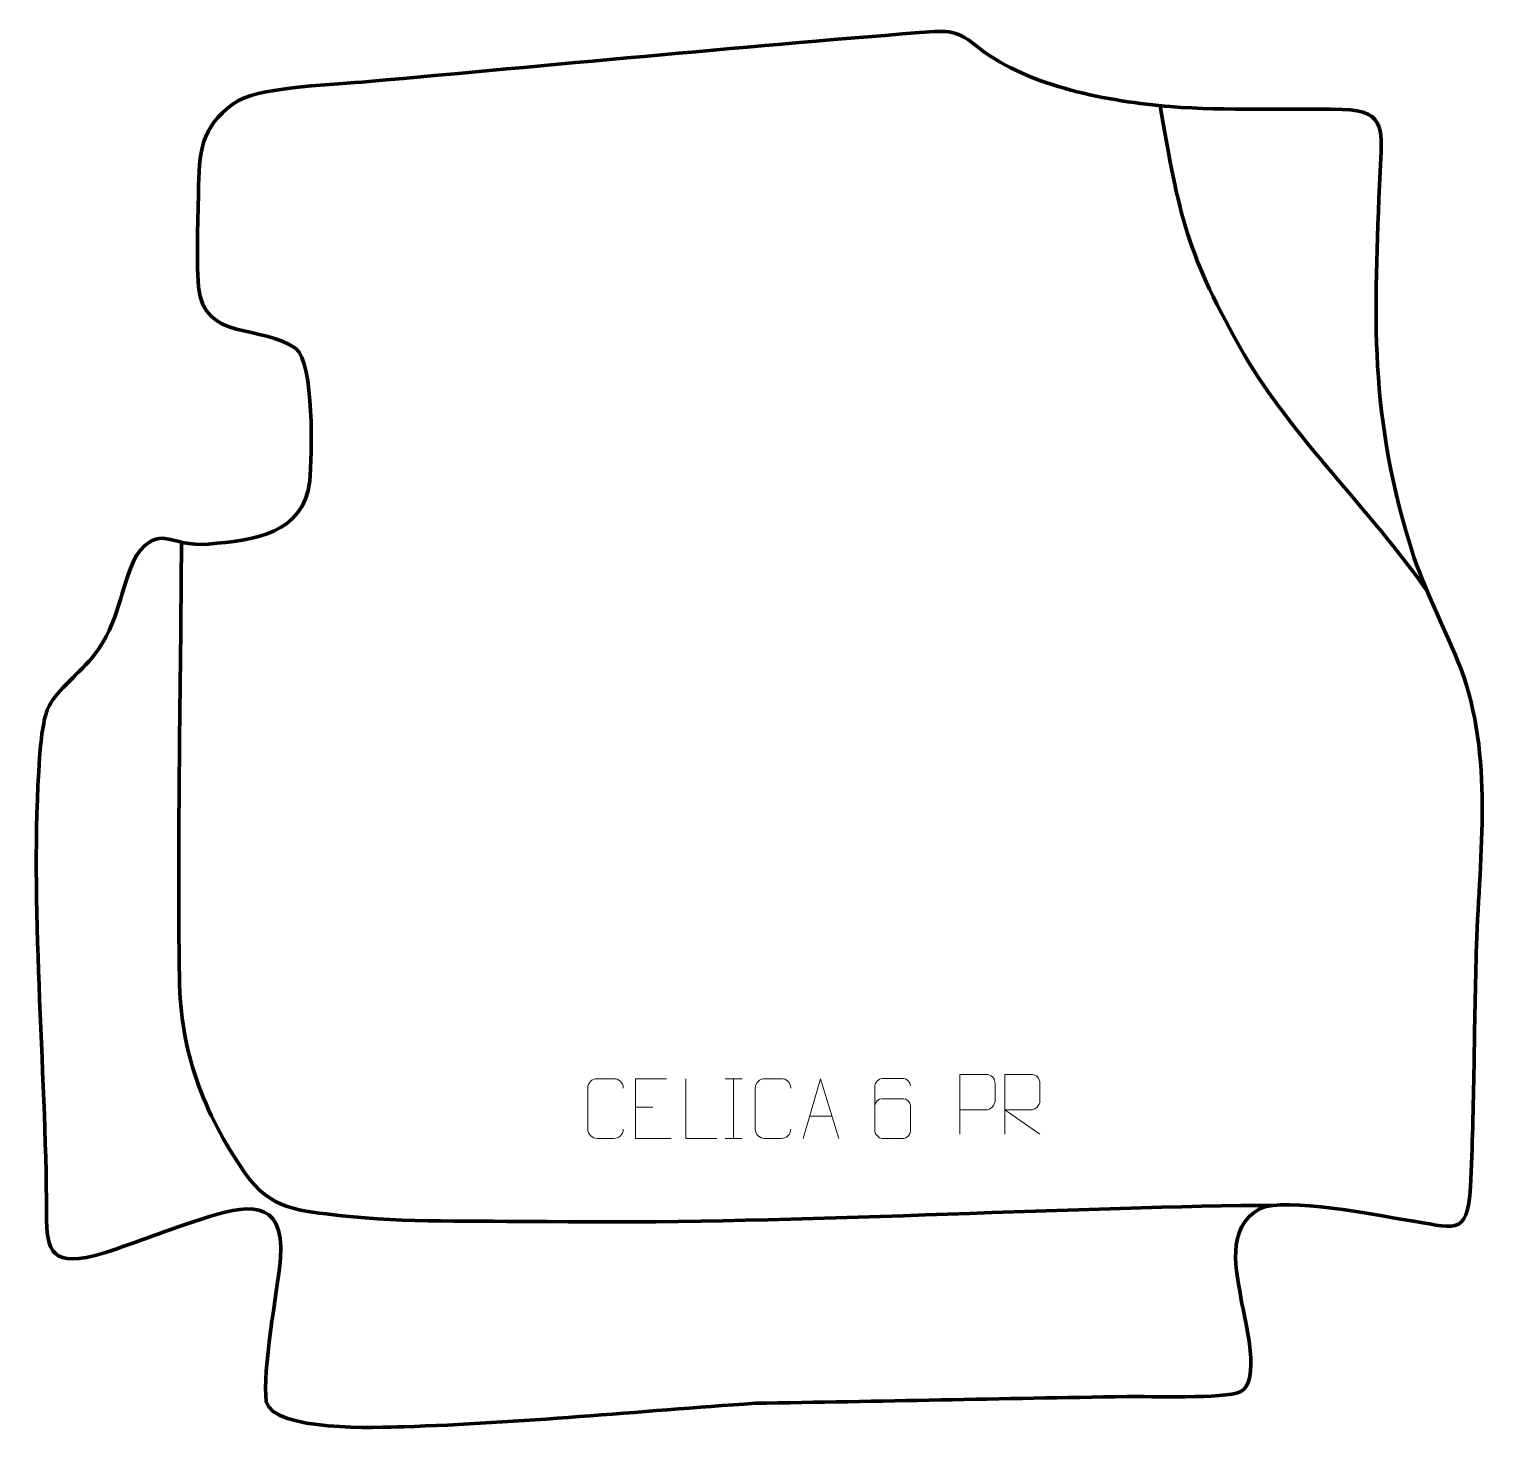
# Model space of a CAD drawing. Header units: millimetres. Extents: x 988 to 1600, y 72 to 657.
import ezdxf

# ---------------------------------------------------------------- set-up
doc = ezdxf.new("R2010")
doc.units = ezdxf.units.MM
doc.header["$MEASUREMENT"] = 0
doc.layers.add('layer 2', color=7, linetype='Continuous')
doc.layers.add('layer 3', color=7, linetype='Continuous')

msp = doc.modelspace()

# ---------------------------------------------------------------- linework, layer by layer
at = {"layer": 'layer 2', "color": 142, "lineweight": 158}
for points, knots in [([(1572.0654, 422.4815), (1548.7539, 455.8773), (1514.5744, 488.3754), (1495.616, 521.2877), (1495.616, 521.2877), (1471.4722, 563.2024), (1468.0858, 579.9506), (1460.4146, 625.4498)], [0, 0, 0, 0, 0.33333333, 0.33333333, 0.33333333, 0.33333333, 1, 1, 1, 1]), ([(1051.3362, 443.121), (1051.0165, 382.5219), (1049.6215, 321.5757), (1050.4492, 261.0172), (1050.4492, 261.0172), (1050.8679, 230.3844), (1060.4267, 204.9302), (1077.7222, 179.8436), (1077.7222, 179.8436), (1088.6475, 163.9968), (1100.5977, 163.8181), (1118.3228, 161.7808), (1118.3228, 161.7808), (1144.0886, 158.8194), (1174.171, 159.6761), (1204.1497, 159.2926), (1204.1497, 159.2926), (1299.6695, 158.0707), (1408.6694, 164.8416), (1494.0596, 165.9671), (1494.0596, 165.9671), (1498.3687, 166.0239), (1502.6786, 166.0183), (1506.9881, 166.0193)], [0, 0, 0, 0, 0.14285714, 0.14285714, 0.14285714, 0.14285714, 0.28571429, 0.28571429, 0.28571429, 0.28571429, 0.42857143, 0.42857143, 0.42857143, 0.42857143, 0.57142857, 0.57142857, 0.57142857, 0.57142857, 0.71428571, 0.71428571, 0.71428571, 0.71428571, 1, 1, 1, 1])]:
    msp.add_open_spline(points, degree=3, knots=knots, dxfattribs=at)
at = {"layer": 'layer 2', "color": 250, "lineweight": 9}
for points, knots in [([(1376.6956, 195.8451), (1376.6956, 195.8451), (1376.6956, 220.7987), (1376.6956, 220.7987), (1376.6956, 220.7987), (1380.2906, 220.7987), (1383.8859, 220.7987), (1387.4813, 220.7987), (1387.4813, 220.7987), (1389.8065, 220.7608), (1391.3639, 219.2707), (1391.3597, 216.9046), (1391.3597, 216.9046), (1391.3593, 214.8689), (1391.3593, 211.8096), (1391.3597, 209.7736), (1391.3597, 209.7736), (1391.3532, 207.8982), (1389.541, 205.9563), (1387.5314, 205.9372), (1387.5314, 205.9372), (1387.5314, 205.9372), (1376.6956, 205.9372), (1376.6956, 205.9372)], [0, 0, 0, 0, 0.14285714, 0.14285714, 0.14285714, 0.14285714, 0.28571429, 0.28571429, 0.28571429, 0.28571429, 0.42857143, 0.42857143, 0.42857143, 0.42857143, 0.57142857, 0.57142857, 0.57142857, 0.57142857, 0.71428571, 0.71428571, 0.71428571, 0.71428571, 1, 1, 1, 1]), ([(1395.4483, 195.849), (1395.4483, 195.849), (1395.4483, 220.8025), (1395.4483, 220.8025), (1395.4483, 220.8025), (1399.0431, 220.8025), (1402.6386, 220.8025), (1406.2338, 220.8025), (1406.2338, 220.8025), (1408.5591, 220.7648), (1410.1164, 219.2748), (1410.1123, 216.9084), (1410.1123, 216.9084), (1410.1119, 214.8729), (1410.1119, 211.8135), (1410.1123, 209.7775), (1410.1123, 209.7775), (1410.1058, 207.902), (1408.2935, 205.9602), (1406.284, 205.9411), (1406.284, 205.9411), (1406.284, 205.9411), (1395.4483, 205.9411), (1395.4483, 205.9411), (1395.4483, 205.9411), (1395.4483, 205.9411), (1410.103, 195.849), (1410.103, 195.849)], [0, 0, 0, 0, 0.125, 0.125, 0.125, 0.125, 0.25, 0.25, 0.25, 0.25, 0.375, 0.375, 0.375, 0.375, 0.5, 0.5, 0.5, 0.5, 0.625, 0.625, 0.625, 0.625, 0.75, 0.75, 0.75, 0.75, 1, 1, 1, 1]), ([(1235.9949, 197.8576), (1235.8551, 195.5342), (1234.1779, 194.0546), (1232.0302, 194.0438), (1232.0302, 194.0438), (1229.6983, 194.0442), (1227.3664, 194.0442), (1225.0349, 194.0438), (1225.0349, 194.0438), (1223.1099, 193.9384), (1221.1378, 195.8229), (1221.149, 197.8402), (1221.149, 197.8402), (1221.1494, 203.6103), (1221.1494, 209.38), (1221.149, 215.1493), (1221.149, 215.1493), (1221.1532, 217.2874), (1222.8999, 219.0066), (1225.0523, 218.9931), (1225.0523, 218.9931), (1227.378, 218.9931), (1229.7041, 218.9931), (1232.0302, 218.9931), (1232.0302, 218.9931), (1233.9768, 219.0286), (1235.9682, 217.5371), (1235.9949, 215.0995)], [0, 0, 0, 0, 0.125, 0.125, 0.125, 0.125, 0.25, 0.25, 0.25, 0.25, 0.375, 0.375, 0.375, 0.375, 0.5, 0.5, 0.5, 0.5, 0.625, 0.625, 0.625, 0.625, 0.75, 0.75, 0.75, 0.75, 1, 1, 1, 1]), ([(1254.0129, 218.9934), (1254.0129, 218.9934), (1241.139, 218.9934), (1241.139, 218.9934), (1241.139, 218.9934), (1241.139, 218.9934), (1241.139, 194.0398), (1241.139, 194.0398), (1241.139, 194.0398), (1241.139, 194.0398), (1256.0048, 194.0398), (1256.0048, 194.0398)], [0, 0, 0, 0, 0.25, 0.25, 0.25, 0.25, 0.5, 0.5, 0.5, 0.5, 1, 1, 1, 1]), ([(1275.0464, 194.0398), (1275.0464, 194.0398), (1262.0973, 194.0398), (1262.0973, 194.0398), (1262.0973, 194.0398), (1262.0973, 194.0398), (1262.0973, 218.9934), (1262.0973, 218.9934)], [0, 0, 0, 0, 0.33333333, 0.33333333, 0.33333333, 0.33333333, 1, 1, 1, 1]), ([(1305.9949, 197.8576), (1305.8551, 195.5342), (1304.1779, 194.0546), (1302.0302, 194.0438), (1302.0302, 194.0438), (1299.6983, 194.0442), (1297.3664, 194.0442), (1295.0349, 194.0438), (1295.0349, 194.0438), (1293.1099, 193.9384), (1291.1378, 195.8229), (1291.149, 197.8402), (1291.149, 197.8402), (1291.1494, 203.6103), (1291.1494, 209.38), (1291.149, 215.1493), (1291.149, 215.1493), (1291.1532, 217.2874), (1292.8999, 219.0066), (1295.0523, 218.9931), (1295.0523, 218.9931), (1297.378, 218.9931), (1299.7041, 218.9931), (1302.0302, 218.9931), (1302.0302, 218.9931), (1303.9768, 219.0286), (1305.9682, 217.5371), (1305.9949, 215.0995)], [0, 0, 0, 0, 0.125, 0.125, 0.125, 0.125, 0.25, 0.25, 0.25, 0.25, 0.375, 0.375, 0.375, 0.375, 0.5, 0.5, 0.5, 0.5, 0.625, 0.625, 0.625, 0.625, 0.75, 0.75, 0.75, 0.75, 1, 1, 1, 1]), ([(1311.1014, 194.0399), (1311.1014, 194.0399), (1318.4724, 218.9934), (1318.4724, 218.9934), (1318.4724, 218.9934), (1318.4724, 218.9934), (1326.0423, 194.0399), (1326.0423, 194.0399)], [0, 0, 0, 0, 0.33333333, 0.33333333, 0.33333333, 0.33333333, 1, 1, 1, 1]), ([(1356.0018, 216.0573), (1355.9777, 217.3968), (1354.6215, 219.05), (1353.0496, 219.0157), (1353.0496, 219.0157), (1350.0648, 219.0154), (1347.0796, 219.0154), (1344.0942, 219.0157), (1344.0942, 219.0157), (1342.8751, 219.0306), (1341.1469, 217.593), (1341.1419, 216.0573), (1341.1419, 216.0573), (1341.1422, 209.6968), (1341.1422, 203.336), (1341.1419, 196.9753), (1341.1419, 196.9753), (1341.1466, 195.8124), (1342.8751, 194.0413), (1344.0942, 194.0169), (1344.0942, 194.0169), (1347.0796, 194.0172), (1350.0648, 194.0172), (1353.0496, 194.0169), (1353.0496, 194.0169), (1354.3277, 194.0607), (1355.9974, 195.6752), (1356.0018, 196.9753), (1356.0018, 196.9753), (1356.0018, 200.5586), (1356.0018, 204.1417), (1356.0018, 207.7244), (1356.0018, 207.7244), (1355.9633, 209.2026), (1354.3806, 210.6355), (1353.0496, 210.6335), (1353.0496, 210.6335), (1350.0648, 210.6338), (1347.0796, 210.6338), (1344.0942, 210.6335), (1344.0942, 210.6335), (1342.7647, 210.6385), (1341.1217, 209.1312), (1341.1634, 207.7027)], [0, 0, 0, 0, 0.08333333, 0.08333333, 0.08333333, 0.08333333, 0.16666667, 0.16666667, 0.16666667, 0.16666667, 0.25, 0.25, 0.25, 0.25, 0.33333333, 0.33333333, 0.33333333, 0.33333333, 0.41666667, 0.41666667, 0.41666667, 0.41666667, 0.5, 0.5, 0.5, 0.5, 0.58333333, 0.58333333, 0.58333333, 0.58333333, 0.66666667, 0.66666667, 0.66666667, 0.66666667, 0.75, 0.75, 0.75, 0.75, 0.83333333, 0.83333333, 0.83333333, 0.83333333, 1, 1, 1, 1])]:
    msp.add_open_spline(points, degree=3, knots=knots, dxfattribs=at)
for points in [[(1278.5132, 218.9934), (1278.5132, 218.9934), (1285.6813, 218.9934), (1285.6813, 218.9934)], [(1282.0972, 218.9934), (1282.0972, 218.9934), (1282.0972, 194.0399), (1282.0972, 194.0399)], [(1241.139, 207.1137), (1241.139, 207.1137), (1248.3071, 207.1137), (1248.3071, 207.1137)], [(1313.824, 203.2893), (1313.824, 203.2893), (1323.3197, 203.2893), (1323.3197, 203.2893)], [(1278.5132, 194.0399), (1278.5132, 194.0399), (1285.6813, 194.0399), (1285.6813, 194.0399)]]:
    msp.add_open_spline(points, degree=3, dxfattribs=at)
at = {"layer": 'layer 3', "color": 242, "lineweight": 158}
msp.add_open_spline([(1291.0363, 83.3992), (1242.4452, 80.1143), (1192.7594, 75.1249), (1144.2079, 73.6043), (1144.2079, 73.6043), (1133.3953, 73.2621), (1090.0492, 71.5417), (1086.7535, 84.0625), (1086.7535, 84.0625), (1085.1267, 97.5693), (1091.2395, 128.7462), (1092.7263, 144.0529), (1092.7263, 144.0529), (1094.5538, 169.765), (1077.8546, 166.2759), (1059.6591, 160.3842), (1059.6591, 160.3842), (1046.0315, 155.9205), (1032.7116, 150.7524), (1019.2215, 146.2707), (1019.2215, 146.2707), (996.6628, 139.4726), (995.0024, 146.6843), (994.9544, 162.5453), (994.9544, 162.5453), (994.7661, 224.667), (987.7388, 291.5118), (992.0601, 353.0544), (992.0601, 353.0544), (992.7266, 362.5459), (993.9182, 370.6668), (996.0091, 374.7405), (996.0091, 374.7405), (999.1353, 380.8309), (1009.6479, 389.4102), (1014.7338, 395.711), (1014.7338, 395.711), (1025.8489, 410.0871), (1025.1688, 423.1505), (1032.4179, 437.4019), (1032.4179, 437.4019), (1042.479, 451.3334), (1046.1742, 440.8856), (1062.6465, 442.3047), (1062.6465, 442.3047), (1081.1746, 444.0192), (1102.3803, 446.2108), (1105.0321, 468.7576), (1105.0321, 468.7576), (1105.85, 479.1504), (1106.9287, 517.7058), (1099.114, 523.99), (1099.114, 523.99), (1084.8448, 534.3369), (1060.6968, 526.8372), (1058.4422, 549.7031), (1058.4422, 549.7031), (1057.403, 562.9776), (1058.3957, 578.5455), (1058.5124, 592.1357), (1058.5124, 592.1357), (1058.6538, 608.5958), (1060.8073, 618.4641), (1075.4035, 627.7685), (1075.4035, 627.7685), (1086.7192, 633.43), (1115.7508, 634.3127), (1129.6994, 635.5635), (1129.6994, 635.5635), (1206.3137, 642.4321), (1283.1354, 649.8747), (1359.789, 655.9852), (1359.789, 655.9852), (1372.2812, 656.9769), (1375.2606, 657.3531), (1385.1202, 649.1807), (1385.1202, 649.1807), (1406.0231, 633.221), (1438.749, 627.2862), (1464.5447, 625.0675), (1464.5447, 625.0675), (1488.8925, 623.214), (1512.2002, 624.4156), (1536.3966, 623.9031), (1536.3966, 623.9031), (1555.692, 623.4944), (1552.9011, 613.7214), (1552.2726, 597.9435), (1552.2726, 597.9435), (1549.7859, 536.5592), (1547.2359, 496.5274), (1566.5823, 436.385), (1566.5823, 436.385), (1572.4129, 420.0738), (1579.8368, 406.0094), (1585.9777, 390.3093), (1585.9777, 390.3093), (1599.7581, 353.4158), (1593.9124, 313.3955), (1592.5754, 274.819), (1592.5754, 274.819), (1591.4851, 241.3782), (1591.7293, 207.248), (1590.0648, 173.973), (1590.0648, 173.973), (1588.9694, 152.0765), (1582.637, 157.1955), (1563.6556, 159.9059), (1563.6556, 159.9059), (1550.3971, 161.961), (1513.1777, 169.654), (1502.1509, 164.8079), (1502.1509, 164.8079), (1487.3174, 156.414), (1492.2851, 138.9625), (1494.5194, 124.9747), (1494.5194, 124.9747), (1495.9624, 117.4143), (1502.6073, 92.2625), (1493.8182, 88.198), (1493.8182, 88.198), (1487.4026, 85.2312), (1455.571, 86.3186), (1446.3849, 86.2186), (1446.3849, 86.2186), (1394.6007, 85.3459), (1342.8205, 84.2692), (1291.0363, 83.3992)], degree=3, knots=[0, 0, 0, 0, 0.03030303, 0.03030303, 0.03030303, 0.03030303, 0.06060606, 0.06060606, 0.06060606, 0.06060606, 0.09090909, 0.09090909, 0.09090909, 0.09090909, 0.12121212, 0.12121212, 0.12121212, 0.12121212, 0.15151515, 0.15151515, 0.15151515, 0.15151515, 0.18181818, 0.18181818, 0.18181818, 0.18181818, 0.21212121, 0.21212121, 0.21212121, 0.21212121, 0.24242424, 0.24242424, 0.24242424, 0.24242424, 0.27272727, 0.27272727, 0.27272727, 0.27272727, 0.3030303, 0.3030303, 0.3030303, 0.3030303, 0.33333333, 0.33333333, 0.33333333, 0.33333333, 0.36363636, 0.36363636, 0.36363636, 0.36363636, 0.39393939, 0.39393939, 0.39393939, 0.39393939, 0.42424242, 0.42424242, 0.42424242, 0.42424242, 0.45454545, 0.45454545, 0.45454545, 0.45454545, 0.48484848, 0.48484848, 0.48484848, 0.48484848, 0.51515152, 0.51515152, 0.51515152, 0.51515152, 0.54545455, 0.54545455, 0.54545455, 0.54545455, 0.57575758, 0.57575758, 0.57575758, 0.57575758, 0.60606061, 0.60606061, 0.60606061, 0.60606061, 0.63636364, 0.63636364, 0.63636364, 0.63636364, 0.66666667, 0.66666667, 0.66666667, 0.66666667, 0.6969697, 0.6969697, 0.6969697, 0.6969697, 0.72727273, 0.72727273, 0.72727273, 0.72727273, 0.75757576, 0.75757576, 0.75757576, 0.75757576, 0.78787879, 0.78787879, 0.78787879, 0.78787879, 0.81818182, 0.81818182, 0.81818182, 0.81818182, 0.84848485, 0.84848485, 0.84848485, 0.84848485, 0.87878788, 0.87878788, 0.87878788, 0.87878788, 0.90909091, 0.90909091, 0.90909091, 0.90909091, 0.93939394, 0.93939394, 0.93939394, 0.93939394, 1, 1, 1, 1], dxfattribs=at)

doc.saveas('drawing.dxf')
